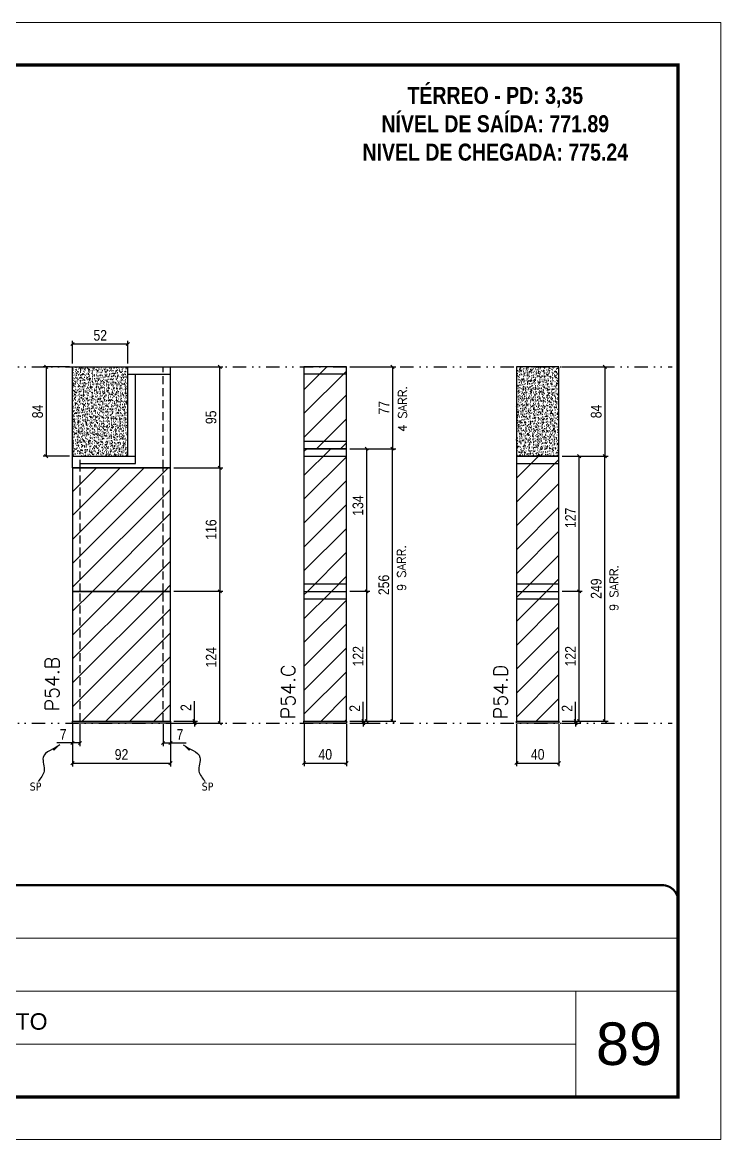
# Model space of a CAD drawing. Extents: x 2949 to 9203, y -16089 to 12527.
# Drawn here: x 3778 to 4434, y -13792 to -12742 of the extents above; entities that cross this region are included whole.
import ezdxf

# ---------------------------------------------------------------- set-up
doc = ezdxf.new("R2010")
doc.units = 0
for name, pattern in [('CONTINUO', [0]), ('DASHED', [0.75, 0.5, -0.25]), ('DIVIDE2', [0.625, 0.25, -0.125, 0, -0.125, 0, -0.125]), ('HIDDEN', [0.375, 0.25, -0.125])]:
    doc.linetypes.add(name, pattern=pattern)
for name, color, linetype, lineweight in [('CARIMBO', 255, 'Continuous', 9), ('Folhas', 255, 'Continuous', 9), ('Hachura', 251, 'Continuous', 9), ('SARRAFO DE PRESSAO', 251, 'DASHED', 9), ('Texto Seção', 7, 'Continuous', 15)]:
    doc.layers.add(name, color=color, linetype=linetype, lineweight=lineweight)
for name, color, linetype in [('COTA', 241, 'Continuous'), ('NOMENCLATURA', 7, 'Continuous'), ('Nível', 160, 'Continuous'), ('Painéis', 200, 'Continuous'), ('SARR_2.2x7', 40, 'Continuous'), ('Sarrafo de Pressão', 42, 'HIDDEN'), ('texto', 7, 'Continuous')]:
    doc.layers.add(name, color=color, linetype=linetype)
doc.styles.add('ARIAL', font='arial.ttf')
doc.styles.add('COTA TECNICA', font='techl___.ttf', dxfattribs={"height": 10})
doc.styles.add('COTA TECNICA-50', font='techl___.ttf', dxfattribs={"height": 10})
doc.styles.add('REGUA-120', font='ROMANS.shx', dxfattribs={"height": 15})
doc.styles.add('ROMANC', font='techb___.ttf', dxfattribs={"height": 2.5})
doc.styles.add('ROMANS', font='romans.shx')
doc.styles.get("Standard").update_dxf_attribs({"font": 'arial.ttf'})
doc.dimstyles.new('COTA PAINEL-50', dxfattribs={"dimtxt": 10, "dimasz": 3, "dimexe": 3, "dimexo": 3, "dimgap": 3, "dimtad": 1, "dimdec": 1, "dimzin": 12, "dimdsep": 46, "dimtxsty": 'COTA TECNICA-50', "dimblk1": 'OBLIQUE', "dimblk2": 'OBLIQUE', "dimsah": 1, "dimcen": 0.9, "dimclrd": 4, "dimclre": 4, "dimclrt": 240, "dimadec": 1, "dimazin": 3, "dimtfac": 1, "dimtdec": 1, "dimtmove": 0, "dimatfit": 3, "dimfxl": 1, "dimtolj": 1, "dimtzin": 12, "dimarcsym": 0})
doc.dimstyles.new('PAINEL', dxfattribs={"dimtxt": 10, "dimasz": 3, "dimexe": 3, "dimexo": 3, "dimgap": 3, "dimtad": 1, "dimdec": 1, "dimzin": 12, "dimdsep": 46, "dimtxsty": 'COTA TECNICA', "dimblk1": 'OBLIQUE', "dimblk2": 'OBLIQUE', "dimsah": 1, "dimcen": 0.9, "dimclrd": 4, "dimclre": 4, "dimclrt": 240, "dimadec": 1, "dimazin": 3, "dimtfac": 1, "dimtdec": 1, "dimtmove": 0, "dimatfit": 3, "dimfxl": 1, "dimtolj": 1, "dimtzin": 12, "dimarcsym": 0})
doc.dimstyles.get("Standard").update_dxf_attribs({"dimtxt": 0.18, "dimasz": 0.18, "dimexe": 0.18, "dimexo": 0.0625, "dimgap": 0.09, "dimtad": 0, "dimtih": 1, "dimtoh": 1, "dimdec": 4, "dimzin": 0, "dimdsep": 46, "dimtxsty": 'Standard', "dimcen": 0.09, "dimadec": 0, "dimazin": 0, "dimtfac": 1, "dimtdec": 4, "dimtofl": 0, "dimtmove": 0, "dimatfit": 3, "dimfxl": 1, "dimtolj": 1, "dimtzin": 0, "dimarcsym": 0})
pattern_1 = [(45, (-127662.416, -38793.522), (-11.2253202, 11.2253202), [])]

# ---------------------------------------------------------------- blocks, each defined once
blk = doc.blocks.new('9999999999')
at = {"color": 30, "linetype": 'CONTINUO'}
for p, q in [((98564.6, 34379.6), (99584, 34379.6)), ((98564.6, 34329.8), (99488, 34329.8)), ((99584, 34329.8), (99488, 34329.8)), ((99488, 34329.8), (99488, 34230.2)), ((98564.6, 34280), (99488, 34280))]:
    blk.add_line(p, q, dxfattribs=at)
at = {"color": 30, "linetype": 'CONTINUO', "const_width": 2}
blk.add_lwpolyline([(99584, 34230.2), (99584, 34414.4, 0.414214), (99569, 34429.4), (98229, 34429.4, 0.414214), (98214, 34414.4), (98214, 34245.2, 0.414214), (98229, 34230.2), (99584, 34230.2)], format="xyb", dxfattribs=at)
at = {"layer": 'Folhas'}
blk.add_lwpolyline([(98139, 34190.2), (99624, 34190.2), (99624, 35240.2), (98139, 35240.2)], close=True, dxfattribs=at)
at = {"layer": 'Folhas', "color": 30, "const_width": 3}
blk.add_lwpolyline([(98214, 34230.2), (99584, 34230.2), (99584, 35200.2), (98214, 35200.2)], close=True, dxfattribs=at)
at = {"color": 7, "linetype": 'Continuous', "ltscale": 5, "style": 'ARIAL'}
blk.add_text('1° PAVIMENTO', height=15.483, dxfattribs=at).set_placement((98837.7, 34293.5))
blk = doc.blocks.new('_Oblique')
at = {"color": 0, "linetype": 'ByBlock', "lineweight": -2}
blk.add_line((-0.5, -0.5), (0.5, 0.5), dxfattribs=at)
blk = doc.blocks.new('*D3150')
at = {"layer": 'COTA', "color": 4, "lineweight": -2, "transparency": 16777216}
for p, q in [((3825.3, -13401.6), (3825.3, -13441.1)), ((3917.3, -13401.6), (3917.3, -13441.1)), ((3825.3, -13438.1), (3917.3, -13438.1))]:
    blk.add_line(p, q, dxfattribs=at)
at = {"layer": 'Defpoints', "color": 0, "transparency": 16777216}
for p in [(3825.3, -13398.6), (3917.3, -13398.6), (3917.3, -13438.1)]:
    blk.add_point(p, dxfattribs=at)
at = {"layer": 'COTA', "color": 4, "lineweight": -2, "transparency": 16777216, "xscale": 3, "yscale": 3, "zscale": 3, "rotation": 180}
blk.add_blockref('_Oblique', (3825.3, -13438.1), dxfattribs=at)
at = {"layer": 'COTA', "color": 4, "lineweight": -2, "transparency": 16777216, "xscale": 3, "yscale": 3, "zscale": 3}
blk.add_blockref('_Oblique', (3917.3, -13438.1), dxfattribs=at)
at = {"layer": 'COTA', "color": 240, "transparency": 16777216, "insert": (3871.3, -13430), "char_height": 10, "attachment_point": 5, "style": 'COTA TECNICA'}
blk.add_mtext('\\A1;92', dxfattribs=at)
blk = doc.blocks.new('*D3151')
at = {"layer": 'COTA', "color": 4, "lineweight": -2, "transparency": 16777216}
for p, q in [((3825.3, -13403.6), (3825.3, -13422.1)), ((3832.3, -13401.6), (3832.3, -13422.1)), ((3825.3, -13419.1), (3810.6, -13419.1)), ((3832.3, -13419.1), (3825.3, -13419.1))]:
    blk.add_line(p, q, dxfattribs=at)
at = {"layer": 'Defpoints', "color": 0, "transparency": 16777216}
for p in [(3825.3, -13400.6), (3832.3, -13398.6), (3825.3, -13419.1)]:
    blk.add_point(p, dxfattribs=at)
at = {"layer": 'COTA', "color": 4, "lineweight": -2, "transparency": 16777216, "xscale": 3, "yscale": 3, "zscale": 3, "rotation": 180}
blk.add_blockref('_Oblique', (3825.3, -13419.1), dxfattribs=at)
at = {"layer": 'COTA', "color": 4, "lineweight": -2, "transparency": 16777216, "xscale": 3, "yscale": 3, "zscale": 3}
blk.add_blockref('_Oblique', (3832.3, -13419.1), dxfattribs=at)
at = {"layer": 'COTA', "color": 240, "transparency": 16777216, "insert": (3816.5, -13411.1), "char_height": 10, "attachment_point": 5, "style": 'COTA TECNICA-50'}
blk.add_mtext('\\A1;7', dxfattribs=at)
blk = doc.blocks.new('*D3152')
at = {"layer": 'COTA', "color": 4, "lineweight": -2, "transparency": 16777216}
for p, q in [((3910.3, -13401.6), (3910.3, -13422.1)), ((3917.3, -13403.6), (3917.3, -13422.1)), ((3910.3, -13419.1), (3917.3, -13419.1)), ((3917.3, -13419.1), (3932.1, -13419.1))]:
    blk.add_line(p, q, dxfattribs=at)
at = {"layer": 'Defpoints', "color": 0, "transparency": 16777216}
for p in [(3910.3, -13398.6), (3917.3, -13400.6), (3917.3, -13419.1)]:
    blk.add_point(p, dxfattribs=at)
at = {"layer": 'COTA', "color": 4, "lineweight": -2, "transparency": 16777216, "xscale": 3, "yscale": 3, "zscale": 3, "rotation": 180}
blk.add_blockref('_Oblique', (3910.3, -13419.1), dxfattribs=at)
at = {"layer": 'COTA', "color": 4, "lineweight": -2, "transparency": 16777216, "xscale": 3, "yscale": 3, "zscale": 3}
blk.add_blockref('_Oblique', (3917.3, -13419.1), dxfattribs=at)
at = {"layer": 'COTA', "color": 240, "transparency": 16777216, "insert": (3926.2, -13411.1), "char_height": 10, "attachment_point": 5, "style": 'COTA TECNICA-50'}
blk.add_mtext('\\A1;7', dxfattribs=at)
blk = doc.blocks.new('*D3153')
at = {"layer": 'COTA', "color": 4, "lineweight": -2, "transparency": 16777216}
for p, q in [((3920.3, -13276.6), (3966.6, -13276.6)), ((3963.6, -13400.6), (3963.6, -13276.6)), ((3920.3, -13400.6), (3966.6, -13400.6))]:
    blk.add_line(p, q, dxfattribs=at)
at = {"layer": 'Defpoints', "color": 0, "transparency": 16777216}
for p in [(3917.3, -13276.6), (3963.6, -13276.6), (3917.3, -13400.6)]:
    blk.add_point(p, dxfattribs=at)
at = {"layer": 'COTA', "color": 4, "lineweight": -2, "transparency": 16777216, "xscale": 3, "yscale": 3, "zscale": 3}
for p, rotation in [((3963.6, -13276.6), 90), ((3963.6, -13400.6), 270)]:
    blk.add_blockref('_Oblique', p, dxfattribs=dict(at, rotation=rotation))
at = {"layer": 'COTA', "color": 240, "transparency": 16777216, "insert": (3955.5, -13338.6), "char_height": 10, "attachment_point": 5, "rotation": 90, "style": 'COTA TECNICA-50'}
blk.add_mtext('\\A1;124', dxfattribs=at)
blk = doc.blocks.new('*D3154')
at = {"layer": 'COTA', "color": 4, "lineweight": -2, "transparency": 16777216}
for p, q in [((3939.8, -13398.6), (3939.8, -13379.8)), ((3920.3, -13398.6), (3942.8, -13398.6)), ((3920.3, -13400.6), (3942.8, -13400.6)), ((3939.8, -13400.6), (3939.8, -13398.6)), ((3939.8, -13400.6), (3939.8, -13403.6))]:
    blk.add_line(p, q, dxfattribs=at)
at = {"layer": 'Defpoints', "color": 0, "transparency": 16777216}
for p in [(3917.3, -13398.6), (3917.3, -13400.6), (3939.8, -13400.6)]:
    blk.add_point(p, dxfattribs=at)
at = {"layer": 'COTA', "color": 4, "lineweight": -2, "transparency": 16777216, "xscale": 3, "yscale": 3, "zscale": 3}
for p, rotation in [((3939.8, -13398.6), 270), ((3939.8, -13400.6), 90)]:
    blk.add_blockref('_Oblique', p, dxfattribs=dict(at, rotation=rotation))
at = {"layer": 'COTA', "color": 240, "transparency": 16777216, "insert": (3931.8, -13385.9), "char_height": 10, "attachment_point": 5, "rotation": 90, "style": 'COTA TECNICA-50'}
blk.add_mtext('\\A1;2', dxfattribs=at)
blk = doc.blocks.new('*D3155')
at = {"layer": 'COTA', "color": 4, "linetype": 'ByBlock', "lineweight": -2, "transparency": 16777216}
for p, q in [((3920.3, -13160.6), (3966.6, -13160.6)), ((3963.6, -13160.6), (3963.6, -13276.6)), ((3920.3, -13276.6), (3966.6, -13276.6))]:
    blk.add_line(p, q, dxfattribs=at)
at = {"layer": 'Defpoints', "color": 0, "linetype": 'ByBlock', "transparency": 16777216}
for p in [(3917.3, -13160.6), (3917.3, -13276.6), (3963.6, -13276.6)]:
    blk.add_point(p, dxfattribs=at)
at = {"layer": 'COTA', "color": 4, "linetype": 'ByBlock', "lineweight": -2, "transparency": 16777216, "xscale": 3, "yscale": 3, "zscale": 3}
for p, rotation in [((3963.6, -13160.6), 90), ((3963.6, -13276.6), 270)]:
    blk.add_blockref('_Oblique', p, dxfattribs=dict(at, rotation=rotation))
at = {"layer": 'COTA', "color": 240, "linetype": 'ByBlock', "transparency": 16777216, "insert": (3955.5, -13218.6), "char_height": 10, "attachment_point": 5, "rotation": 90, "style": 'COTA TECNICA'}
blk.add_mtext('\\A1;116', dxfattribs=at)
blk = doc.blocks.new('*D3156')
at = {"layer": 'COTA', "color": 4, "lineweight": -2, "transparency": 16777216}
for p, q in [((4042.7, -13401.6), (4042.7, -13441)), ((4082.7, -13401.6), (4082.7, -13441)), ((4042.7, -13438), (4082.7, -13438))]:
    blk.add_line(p, q, dxfattribs=at)
at = {"layer": 'Defpoints', "color": 0, "transparency": 16777216}
for p in [(4042.7, -13398.6), (4082.7, -13398.6), (4082.7, -13438)]:
    blk.add_point(p, dxfattribs=at)
at = {"layer": 'COTA', "color": 4, "lineweight": -2, "transparency": 16777216, "xscale": 3, "yscale": 3, "zscale": 3, "rotation": 180}
blk.add_blockref('_Oblique', (4042.7, -13438), dxfattribs=at)
at = {"layer": 'COTA', "color": 4, "lineweight": -2, "transparency": 16777216, "xscale": 3, "yscale": 3, "zscale": 3}
blk.add_blockref('_Oblique', (4082.7, -13438), dxfattribs=at)
at = {"layer": 'COTA', "color": 240, "transparency": 16777216, "insert": (4062.7, -13429.9), "char_height": 10, "attachment_point": 5, "style": 'COTA TECNICA'}
blk.add_mtext('\\A1;40', dxfattribs=at)
blk = doc.blocks.new('*D3157')
at = {"layer": 'COTA', "color": 4, "lineweight": -2, "transparency": 16777216}
for p, q in [((4098.4, -13398.6), (4098.4, -13380.5)), ((4085.7, -13398.6), (4101.4, -13398.6)), ((4085.7, -13400.6), (4101.4, -13400.6)), ((4098.4, -13400.6), (4098.4, -13398.6)), ((4098.4, -13400.6), (4098.4, -13403.6))]:
    blk.add_line(p, q, dxfattribs=at)
at = {"layer": 'Defpoints', "color": 0, "transparency": 16777216}
for p in [(4082.7, -13398.6), (4082.7, -13400.6), (4098.4, -13398.6)]:
    blk.add_point(p, dxfattribs=at)
at = {"layer": 'COTA', "color": 4, "lineweight": -2, "transparency": 16777216, "xscale": 3, "yscale": 3, "zscale": 3}
for p, rotation in [((4098.4, -13398.6), 270), ((4098.4, -13400.6), 90)]:
    blk.add_blockref('_Oblique', p, dxfattribs=dict(at, rotation=rotation))
at = {"layer": 'COTA', "color": 240, "transparency": 16777216, "insert": (4090.4, -13386.6), "char_height": 10, "attachment_point": 5, "rotation": 90, "style": 'COTA TECNICA-50'}
blk.add_mtext('\\A1;2', dxfattribs=at)
blk = doc.blocks.new('*D3176')
at = {"layer": 'COTA', "color": 4, "linetype": 'ByBlock', "lineweight": -2, "transparency": 16777216}
for p, q in [((4085.7, -13142.6), (4128.8, -13142.6)), ((4125.8, -13398.6), (4125.8, -13142.6)), ((4085.7, -13398.6), (4128.8, -13398.6))]:
    blk.add_line(p, q, dxfattribs=at)
at = {"layer": 'Defpoints', "color": 0, "linetype": 'ByBlock', "transparency": 16777216}
for p in [(4082.7, -13142.6), (4125.8, -13142.6), (4082.7, -13398.6)]:
    blk.add_point(p, dxfattribs=at)
at = {"layer": 'COTA', "color": 4, "linetype": 'ByBlock', "lineweight": -2, "transparency": 16777216, "xscale": 3, "yscale": 3, "zscale": 3}
for p, rotation in [((4125.8, -13142.6), 90), ((4125.8, -13398.6), 270)]:
    blk.add_blockref('_Oblique', p, dxfattribs=dict(at, rotation=rotation))
at = {"layer": 'COTA', "color": 240, "linetype": 'ByBlock', "transparency": 16777216, "insert": (4117.7, -13270.6), "char_height": 10, "attachment_point": 5, "rotation": 90, "style": 'COTA TECNICA'}
blk.add_mtext('\\A1;256', dxfattribs=at)
blk = doc.blocks.new('*D3177')
at = {"layer": 'COTA', "color": 4, "linetype": 'ByBlock', "lineweight": -2, "transparency": 16777216}
for p, q in [((4085.7, -13276.6), (4104.6, -13276.6)), ((4101.6, -13398.6), (4101.6, -13276.6)), ((4085.7, -13398.6), (4104.6, -13398.6))]:
    blk.add_line(p, q, dxfattribs=at)
at = {"layer": 'Defpoints', "color": 0, "linetype": 'ByBlock', "transparency": 16777216}
for p in [(4082.7, -13276.6), (4101.6, -13276.6), (4082.7, -13398.6)]:
    blk.add_point(p, dxfattribs=at)
at = {"layer": 'COTA', "color": 4, "linetype": 'ByBlock', "lineweight": -2, "transparency": 16777216, "xscale": 3, "yscale": 3, "zscale": 3}
for p, rotation in [((4101.6, -13276.6), 90), ((4101.6, -13398.6), 270)]:
    blk.add_blockref('_Oblique', p, dxfattribs=dict(at, rotation=rotation))
at = {"layer": 'COTA', "color": 240, "linetype": 'ByBlock', "transparency": 16777216, "insert": (4093.5, -13337.6), "char_height": 10, "attachment_point": 5, "rotation": 90, "style": 'COTA TECNICA'}
blk.add_mtext('\\A1;122', dxfattribs=at)
blk = doc.blocks.new('*D3178')
at = {"layer": 'COTA', "color": 4, "linetype": 'ByBlock', "lineweight": -2, "transparency": 16777216}
for p, q in [((4085.7, -13142.6), (4104.6, -13142.6)), ((4101.6, -13276.6), (4101.6, -13142.6)), ((4085.7, -13276.6), (4104.6, -13276.6))]:
    blk.add_line(p, q, dxfattribs=at)
at = {"layer": 'Defpoints', "color": 0, "linetype": 'ByBlock', "transparency": 16777216}
for p in [(4082.7, -13142.6), (4101.6, -13142.6), (4082.7, -13276.6)]:
    blk.add_point(p, dxfattribs=at)
at = {"layer": 'COTA', "color": 4, "linetype": 'ByBlock', "lineweight": -2, "transparency": 16777216, "xscale": 3, "yscale": 3, "zscale": 3}
for p, rotation in [((4101.6, -13142.6), 90), ((4101.6, -13276.6), 270)]:
    blk.add_blockref('_Oblique', p, dxfattribs=dict(at, rotation=rotation))
at = {"layer": 'COTA', "color": 240, "linetype": 'ByBlock', "transparency": 16777216, "insert": (4093.4, -13196), "char_height": 10, "attachment_point": 5, "rotation": 90, "style": 'COTA TECNICA'}
blk.add_mtext('\\A1;134', dxfattribs=at)
blk = doc.blocks.new('*D3158')
at = {"layer": 'COTA', "color": 4, "lineweight": -2, "transparency": 16777216}
for p, q in [((4242.2, -13401.6), (4242.2, -13441)), ((4282.2, -13401.6), (4282.2, -13441)), ((4242.2, -13438), (4282.2, -13438))]:
    blk.add_line(p, q, dxfattribs=at)
at = {"layer": 'Defpoints', "color": 0, "transparency": 16777216}
for p in [(4242.2, -13398.6), (4282.2, -13398.6), (4282.2, -13438)]:
    blk.add_point(p, dxfattribs=at)
at = {"layer": 'COTA', "color": 4, "lineweight": -2, "transparency": 16777216, "xscale": 3, "yscale": 3, "zscale": 3, "rotation": 180}
blk.add_blockref('_Oblique', (4242.2, -13438), dxfattribs=at)
at = {"layer": 'COTA', "color": 4, "lineweight": -2, "transparency": 16777216, "xscale": 3, "yscale": 3, "zscale": 3}
blk.add_blockref('_Oblique', (4282.2, -13438), dxfattribs=at)
at = {"layer": 'COTA', "color": 240, "transparency": 16777216, "insert": (4262.2, -13429.9), "char_height": 10, "attachment_point": 5, "style": 'COTA TECNICA'}
blk.add_mtext('\\A1;40', dxfattribs=at)
blk = doc.blocks.new('*D3159')
at = {"layer": 'COTA', "color": 4, "lineweight": -2, "transparency": 16777216}
for p, q in [((4297.8, -13398.6), (4297.8, -13380.5)), ((4285.2, -13398.6), (4300.8, -13398.6)), ((4285.2, -13400.6), (4300.8, -13400.6)), ((4297.8, -13400.6), (4297.8, -13398.6)), ((4297.8, -13400.6), (4297.8, -13403.6))]:
    blk.add_line(p, q, dxfattribs=at)
at = {"layer": 'Defpoints', "color": 0, "transparency": 16777216}
for p in [(4282.2, -13398.6), (4282.2, -13400.6), (4297.8, -13398.6)]:
    blk.add_point(p, dxfattribs=at)
at = {"layer": 'COTA', "color": 4, "lineweight": -2, "transparency": 16777216, "xscale": 3, "yscale": 3, "zscale": 3}
for p, rotation in [((4297.8, -13398.6), 270), ((4297.8, -13400.6), 90)]:
    blk.add_blockref('_Oblique', p, dxfattribs=dict(at, rotation=rotation))
at = {"layer": 'COTA', "color": 240, "transparency": 16777216, "insert": (4289.8, -13386.6), "char_height": 10, "attachment_point": 5, "rotation": 90, "style": 'COTA TECNICA-50'}
blk.add_mtext('\\A1;2', dxfattribs=at)
blk = doc.blocks.new('*D3179')
at = {"layer": 'COTA', "color": 4, "linetype": 'ByBlock', "lineweight": -2, "transparency": 16777216}
for p, q in [((4285.2, -13065.6), (4328.3, -13065.6)), ((4325.3, -13065.6), (4325.3, -13149.6)), ((4285.2, -13149.6), (4328.3, -13149.6))]:
    blk.add_line(p, q, dxfattribs=at)
at = {"layer": 'Defpoints', "color": 0, "linetype": 'ByBlock', "transparency": 16777216}
for p in [(4282.2, -13065.6), (4282.2, -13149.6), (4325.3, -13149.6)]:
    blk.add_point(p, dxfattribs=at)
at = {"layer": 'COTA', "color": 4, "linetype": 'ByBlock', "lineweight": -2, "transparency": 16777216, "xscale": 3, "yscale": 3, "zscale": 3}
for p, rotation in [((4325.3, -13065.6), 90), ((4325.3, -13149.6), 270)]:
    blk.add_blockref('_Oblique', p, dxfattribs=dict(at, rotation=rotation))
at = {"layer": 'COTA', "color": 240, "linetype": 'ByBlock', "transparency": 16777216, "insert": (4317.2, -13107.6), "char_height": 10, "attachment_point": 5, "rotation": 90, "style": 'COTA TECNICA'}
blk.add_mtext('\\A1;84', dxfattribs=at)
blk = doc.blocks.new('*D3180')
at = {"layer": 'COTA', "color": 4, "linetype": 'ByBlock', "lineweight": -2, "transparency": 16777216}
for p, q in [((4285.2, -13149.6), (4328.3, -13149.6)), ((4325.3, -13398.6), (4325.3, -13149.6)), ((4285.2, -13398.6), (4328.3, -13398.6))]:
    blk.add_line(p, q, dxfattribs=at)
at = {"layer": 'Defpoints', "color": 0, "linetype": 'ByBlock', "transparency": 16777216}
for p in [(4282.2, -13149.6), (4325.3, -13149.6), (4282.2, -13398.6)]:
    blk.add_point(p, dxfattribs=at)
at = {"layer": 'COTA', "color": 4, "linetype": 'ByBlock', "lineweight": -2, "transparency": 16777216, "xscale": 3, "yscale": 3, "zscale": 3}
for p, rotation in [((4325.3, -13149.6), 90), ((4325.3, -13398.6), 270)]:
    blk.add_blockref('_Oblique', p, dxfattribs=dict(at, rotation=rotation))
at = {"layer": 'COTA', "color": 240, "linetype": 'ByBlock', "transparency": 16777216, "insert": (4317.2, -13274.1), "char_height": 10, "attachment_point": 5, "rotation": 90, "style": 'COTA TECNICA'}
blk.add_mtext('\\A1;249', dxfattribs=at)
blk = doc.blocks.new('*D3181')
at = {"layer": 'COTA', "color": 4, "linetype": 'ByBlock', "lineweight": -2, "transparency": 16777216}
for p, q in [((4285.2, -13276.6), (4304.1, -13276.6)), ((4301.1, -13398.6), (4301.1, -13276.6)), ((4285.2, -13398.6), (4304.1, -13398.6))]:
    blk.add_line(p, q, dxfattribs=at)
at = {"layer": 'Defpoints', "color": 0, "linetype": 'ByBlock', "transparency": 16777216}
for p in [(4282.2, -13276.6), (4301.1, -13276.6), (4282.2, -13398.6)]:
    blk.add_point(p, dxfattribs=at)
at = {"layer": 'COTA', "color": 4, "linetype": 'ByBlock', "lineweight": -2, "transparency": 16777216, "xscale": 3, "yscale": 3, "zscale": 3}
for p, rotation in [((4301.1, -13276.6), 90), ((4301.1, -13398.6), 270)]:
    blk.add_blockref('_Oblique', p, dxfattribs=dict(at, rotation=rotation))
at = {"layer": 'COTA', "color": 240, "linetype": 'ByBlock', "transparency": 16777216, "insert": (4293, -13337.6), "char_height": 10, "attachment_point": 5, "rotation": 90, "style": 'COTA TECNICA'}
blk.add_mtext('\\A1;122', dxfattribs=at)
blk = doc.blocks.new('*D3182')
at = {"layer": 'COTA', "color": 4, "linetype": 'ByBlock', "lineweight": -2, "transparency": 16777216}
for p, q in [((4285.2, -13149.6), (4304.1, -13149.6)), ((4301.1, -13276.6), (4301.1, -13149.6)), ((4285.2, -13276.6), (4304.1, -13276.6))]:
    blk.add_line(p, q, dxfattribs=at)
at = {"layer": 'Defpoints', "color": 0, "linetype": 'ByBlock', "transparency": 16777216}
for p in [(4282.2, -13149.6), (4301.1, -13149.6), (4282.2, -13276.6)]:
    blk.add_point(p, dxfattribs=at)
at = {"layer": 'COTA', "color": 4, "linetype": 'ByBlock', "lineweight": -2, "transparency": 16777216, "xscale": 3, "yscale": 3, "zscale": 3}
for p, rotation in [((4301.1, -13149.6), 90), ((4301.1, -13276.6), 270)]:
    blk.add_blockref('_Oblique', p, dxfattribs=dict(at, rotation=rotation))
at = {"layer": 'COTA', "color": 240, "linetype": 'ByBlock', "transparency": 16777216, "insert": (4293, -13207.6), "char_height": 10, "attachment_point": 5, "rotation": 90, "style": 'COTA TECNICA'}
blk.add_mtext('\\A1;127', dxfattribs=at)
blk = doc.blocks.new('*D3175')
at = {"layer": 'COTA', "color": 4, "linetype": 'ByBlock', "lineweight": -2, "transparency": 16777216}
for p, q in [((4085.7, -13065.6), (4128.8, -13065.6)), ((4125.8, -13065.6), (4125.8, -13142.6)), ((4085.7, -13142.6), (4128.8, -13142.6))]:
    blk.add_line(p, q, dxfattribs=at)
at = {"layer": 'Defpoints', "color": 0, "linetype": 'ByBlock', "transparency": 16777216}
for p in [(4082.7, -13065.6), (4082.7, -13142.6), (4125.8, -13142.6)]:
    blk.add_point(p, dxfattribs=at)
at = {"layer": 'COTA', "color": 4, "linetype": 'ByBlock', "lineweight": -2, "transparency": 16777216, "xscale": 3, "yscale": 3, "zscale": 3}
for p, rotation in [((4125.8, -13065.6), 90), ((4125.8, -13142.6), 270)]:
    blk.add_blockref('_Oblique', p, dxfattribs=dict(at, rotation=rotation))
at = {"layer": 'COTA', "color": 240, "linetype": 'ByBlock', "transparency": 16777216, "insert": (4117.7, -13104.1), "char_height": 10, "attachment_point": 5, "rotation": 90, "style": 'COTA TECNICA'}
blk.add_mtext('\\A1;77', dxfattribs=at)
blk = doc.blocks.new('*D3321')
at = {"layer": 'COTA', "color": 4, "lineweight": -2, "transparency": 16777216}
for p, q in [((3920.3, -13065.6), (3966.6, -13065.6)), ((3963.6, -13160.6), (3963.6, -13065.6)), ((3920.3, -13160.6), (3966.6, -13160.6))]:
    blk.add_line(p, q, dxfattribs=at)
at = {"layer": 'Defpoints', "color": 0, "transparency": 16777216}
for p in [(3917.3, -13065.6), (3963.6, -13065.6), (3917.3, -13160.6)]:
    blk.add_point(p, dxfattribs=at)
at = {"layer": 'COTA', "color": 4, "lineweight": -2, "transparency": 16777216, "xscale": 3, "yscale": 3, "zscale": 3}
for p, rotation in [((3963.6, -13065.6), 90), ((3963.6, -13160.6), 270)]:
    blk.add_blockref('_Oblique', p, dxfattribs=dict(at, rotation=rotation))
at = {"layer": 'COTA', "color": 240, "transparency": 16777216, "insert": (3955.4, -13113.1), "char_height": 10, "attachment_point": 5, "rotation": 90, "style": 'COTA TECNICA'}
blk.add_mtext('\\A1;95', dxfattribs=at)
blk = doc.blocks.new('*D3323')
at = {"layer": 'COTA', "color": 4, "lineweight": -2, "transparency": 16777216}
for p, q in [((3822.3, -13065.6), (3797.6, -13065.6)), ((3800.6, -13065.6), (3800.6, -13149.6)), ((3822.3, -13149.6), (3797.6, -13149.6))]:
    blk.add_line(p, q, dxfattribs=at)
at = {"layer": 'Defpoints', "color": 0, "transparency": 16777216}
for p in [(3825.3, -13065.6), (3800.6, -13149.6), (3825.3, -13149.6)]:
    blk.add_point(p, dxfattribs=at)
at = {"layer": 'COTA', "color": 4, "lineweight": -2, "transparency": 16777216, "xscale": 3, "yscale": 3, "zscale": 3}
for p, rotation in [((3800.6, -13065.6), 90), ((3800.6, -13149.6), 270)]:
    blk.add_blockref('_Oblique', p, dxfattribs=dict(at, rotation=rotation))
at = {"layer": 'COTA', "color": 240, "transparency": 16777216, "insert": (3792.5, -13107.6), "char_height": 10, "attachment_point": 5, "rotation": 90, "style": 'COTA TECNICA'}
blk.add_mtext('\\A1;84', dxfattribs=at)
blk = doc.blocks.new('*D3322')
at = {"layer": 'COTA', "color": 4, "lineweight": -2, "transparency": 16777216}
for p, q in [((3825.3, -13062.6), (3825.3, -13041.2)), ((3877.3, -13044.2), (3825.3, -13044.2)), ((3877.3, -13062.6), (3877.3, -13041.2))]:
    blk.add_line(p, q, dxfattribs=at)
at = {"layer": 'Defpoints', "color": 0, "transparency": 16777216}
for p in [(3825.3, -13044.2), (3825.3, -13065.6), (3877.3, -13065.6)]:
    blk.add_point(p, dxfattribs=at)
at = {"layer": 'COTA', "color": 4, "lineweight": -2, "transparency": 16777216, "xscale": 3, "yscale": 3, "zscale": 3, "rotation": 180}
blk.add_blockref('_Oblique', (3825.3, -13044.2), dxfattribs=at)
at = {"layer": 'COTA', "color": 4, "lineweight": -2, "transparency": 16777216, "xscale": 3, "yscale": 3, "zscale": 3}
blk.add_blockref('_Oblique', (3877.3, -13044.2), dxfattribs=at)
at = {"layer": 'COTA', "color": 240, "transparency": 16777216, "insert": (3851.3, -13036.1), "char_height": 10, "attachment_point": 5, "style": 'COTA TECNICA-50'}
blk.add_mtext('\\A1;52', dxfattribs=at)

msp = doc.modelspace()

# ---------------------------------------------------------------- hatches: boundary and pattern name
at = {"layer": 'COTA', "linetype": 'ByBlock'}
h = msp.add_hatch(dxfattribs=at)
h.set_pattern_fill('AR-CONC', color=256, scale=0.03)
h.set_pattern_definition([(50, (283.2303, 0), (5.46554, -0.4781726), [0.5715, -6.2865]), (355, (283.23, 0), (-1.0573026, 5.7317054), [0.4572, -5.0292175]), (100.451445, (283.6857, -0.04), (4.4082374, 5.2535326), [0.4857003, -5.3427073]), (46.1842, (283.23, 1.524), (8.1323712, -1.26127), [0.85725, -9.42975]), (96.63556, (283.908, 1.419), (7.122124, 7.4227837), [0.7285507, -8.014068]), (351.18415, (283.23, 1.524), (7.122124, 7.4227837), [0.685799, -7.543792]), (21, (283.9923, 1.143), (4.5484317, -3.067956), [0.5715, -6.2865]), (326, (283.992, 1.143), (1.8540609, 5.525639), [0.4572, -5.0292]), (71.451445, (284.3713, 0.8873), (6.4024926, 2.457683), [0.4857003, -5.3426981]), (37.5, (283.2303, 0), (0.0926581, 2.53665117), [0, -4.96824, 0, -5.1054, 0, -5.04825]), (7.5, (283.2303, 0), (2.0045899, 3.00541724), [0, -2.91084, 0, -4.85394, 0, -1.92405]), (327.5, (281.531, 0), (4.06771786, -0.17186232), [0, -1.905, 0, -5.9436, 0, -7.8867]), (317.5, (280.769, 0), (4.4438754, 0.7627947), [0, -2.4765, 0, -3.94716, 0, -5.6007])])
h.paths.add_polyline_path([(3825.32, -13149.63), (3877.32, -13149.63), (3877.32, -13065.63), (3825.32, -13065.63)])
h = msp.add_hatch(dxfattribs=at)
h.set_pattern_fill('AR-CONC', color=256, scale=0.03)
h.set_pattern_definition([(50, (-127466.9067, -42332.0473), (5.46554007, -0.47817257), [0.5715, -6.2865]), (355, (-127466.9067, -42332.0473), (-1.05730264, 5.73170536), [0.4572, -5.02921753]), (100.4514447, (-127466.451, -42332.087), (4.40823741, 5.25353256), [0.48570026, -5.34270734]), (46.1842, (-127466.907, -42330.5233), (8.13237123, -1.26126984), [0.85725, -9.42975]), (96.6355576, (-127466.229, -42330.6285), (7.122124, 7.42278374), [0.7285507, -8.01406824]), (351.184151, (-127466.907, -42330.523), (7.122124, 7.42278374), [0.685799, -7.54379196]), (21, (-127466.1447, -42330.9043), (4.54843174, -3.06795595), [0.5715, -6.2865]), (326, (-127466.1447, -42330.9043), (1.85406085, 5.52563898), [0.4572, -5.0292]), (71.451445, (-127465.7657, -42331.16), (6.40249258, 2.45768307), [0.48570026, -5.34269813]), (37.5, (-127466.9067, -42332.0473), (0.092658098, 2.536651166), [0, -4.96824, 0, -5.1054, 0, -5.04825]), (7.5, (-127466.9067, -42332.0473), (2.004589875, 3.005417245), [0, -2.91084, 0, -4.85394, 0, -1.92405]), (327.5, (-127468.606, -42332.0473), (4.067717855, -0.17186232), [0, -1.905, 0, -5.9436, 0, -7.8867]), (317.5, (-127469.368, -42332.0473), (4.44387544, 0.76279473), [0, -2.4765, 0, -3.94716, 0, -5.6007])])
h.paths.add_polyline_path([(4242.19, -13149.63), (4282.19, -13149.63), (4282.19, -13065.63), (4242.19, -13065.63)])
at = {"layer": 'Hachura'}
h = msp.add_hatch(dxfattribs=at)
h.set_pattern_fill('ANSI31', color=256, scale=5)
h.paths.add_polyline_path([(4082.69, -13065.63), (4042.69, -13065.63), (4042.69, -13142.63), (4082.69, -13142.63)])
at = {"layer": 'Hachura', "linetype": 'ByBlock'}
h = msp.add_hatch(dxfattribs=at)
h.set_pattern_fill('ANSI31', color=256, scale=5)
h.set_pattern_definition(pattern_1)
h.paths.add_polyline_path([(4082.69, -13142.63), (4042.69, -13142.63), (4042.69, -13276.63), (4082.69, -13276.63)])
h = msp.add_hatch(dxfattribs=at)
h.set_pattern_fill('ANSI31', color=256, scale=5)
h.set_pattern_definition(pattern_1)
h.paths.add_polyline_path([(4242.19, -13276.63), (4282.19, -13276.63), (4282.19, -13149.63), (4242.19, -13149.63)])
h = msp.add_hatch(dxfattribs=at)
h.set_pattern_fill('ANSI31', color=256, scale=5)
h.set_pattern_definition(pattern_1)
h.paths.add_polyline_path([(3917.32, -13160.63), (3825.32, -13160.63), (3825.32, -13276.63), (3917.32, -13276.63)])
h = msp.add_hatch(dxfattribs=at)
h.set_pattern_fill('ANSI31', color=256, scale=5)
h.set_pattern_definition(pattern_1)
h.paths.add_polyline_path([(3917.32, -13276.63), (3825.32, -13276.63), (3825.32, -13398.63), (3917.32, -13398.63)])
h = msp.add_hatch(dxfattribs=at)
h.set_pattern_fill('ANSI31', color=256, scale=5)
h.set_pattern_definition(pattern_1)
h.paths.add_polyline_path([(4082.69, -13276.63), (4042.69, -13276.63), (4042.69, -13398.63), (4082.69, -13398.63)])
h = msp.add_hatch(dxfattribs=at)
h.set_pattern_fill('ANSI31', color=256, scale=5)
h.set_pattern_definition(pattern_1)
h.paths.add_polyline_path([(4282.19, -13276.63), (4242.19, -13276.63), (4242.19, -13398.63), (4282.19, -13398.63)])

# ---------------------------------------------------------------- linework, layer by layer
at = {"layer": 'COTA', "linetype": 'ByBlock'}
for p, q in [((3825.32, -13149.63), (3825.32, -13065.63)), ((3825.32, -13065.63), (3877.32, -13065.63))]:
    msp.add_line(p, q, dxfattribs=at)
msp.add_lwpolyline([(4242.19, -13149.63), (4282.19, -13149.63), (4282.19, -13065.63), (4242.19, -13065.63)], close=True, dxfattribs=at)
at = {"layer": 'Nível', "color": 4, "linetype": 'DIVIDE2', "ltscale": 50}
for p, q in [((3378.24, -13065.63), (4388.58, -13065.63)), ((3378.24, -13400.63), (4388.58, -13400.63))]:
    msp.add_line(p, q, dxfattribs=at)
at = {"layer": 'Painéis'}
for p, q in [((3877.32, -13149.63), (3877.32, -13065.63)), ((3877.32, -13065.63), (3917.32, -13065.63)), ((3917.32, -13160.63), (3917.32, -13065.63)), ((4042.69, -13142.63), (4082.69, -13142.63)), ((4082.69, -13142.63), (4042.69, -13142.63)), ((4042.69, -13142.63), (4042.69, -13142.63)), ((4082.69, -13142.63), (4082.69, -13142.63)), ((3825.32, -13160.63), (3825.32, -13149.63)), ((3825.32, -13149.63), (3877.32, -13149.63)), ((4242.19, -13149.63), (4282.19, -13149.63)), ((4282.19, -13149.63), (4242.19, -13149.63)), ((4242.19, -13149.63), (4242.19, -13149.63)), ((4282.19, -13149.63), (4242.19, -13149.63)), ((4282.19, -13149.63), (4282.19, -13149.63)), ((3825.32, -13160.63), (3917.32, -13160.63)), ((3917.32, -13276.63), (3825.32, -13276.63)), ((4042.69, -13276.63), (4082.69, -13276.63)), ((4242.19, -13276.63), (4282.19, -13276.63))]:
    msp.add_line(p, q, dxfattribs=at)
at = {"layer": 'Painéis', "linetype": 'ByBlock'}
for p, q in [((4082.69, -13065.63), (4042.69, -13065.63)), ((4042.69, -13065.63), (4042.69, -13142.63)), ((4082.69, -13142.63), (4082.69, -13065.63)), ((4042.69, -13142.63), (4082.69, -13142.63))]:
    msp.add_line(p, q, dxfattribs=at)
at = {"layer": 'Painéis'}
for points in [[(4042.69, -13398.63), (4082.69, -13398.63), (4082.69, -13142.63), (4042.69, -13142.63)], [(4242.19, -13398.63), (4282.19, -13398.63), (4282.19, -13149.63), (4242.19, -13149.63)], [(3825.32, -13276.63), (3917.32, -13276.63), (3917.32, -13160.63), (3825.32, -13160.63)], [(3825.32, -13398.63), (3917.32, -13398.63), (3917.32, -13276.63), (3825.32, -13276.63)], [(3825.32, -13398.63), (3917.32, -13398.63), (3917.32, -13400.63), (3825.32, -13400.63)], [(4042.69, -13398.63), (4082.69, -13398.63), (4082.69, -13400.63), (4042.69, -13400.63)], [(4242.19, -13398.63), (4282.19, -13398.63), (4282.19, -13400.63), (4242.19, -13400.63)]]:
    msp.add_lwpolyline(points, close=True, dxfattribs=at)
at = {"layer": 'SARR_2.2x7'}
for p, q in [((3877.32, -13072.63), (3917.32, -13072.63)), ((3884.32, -13149.63), (3884.32, -13072.63)), ((4082.69, -13072.63), (4042.69, -13072.63)), ((4042.69, -13135.63), (4082.69, -13135.63)), ((3877.32, -13149.63), (3884.32, -13149.63)), ((3884.32, -13156.63), (3884.32, -13149.63)), ((4042.69, -13149.63), (4082.69, -13149.63)), ((3832.32, -13156.63), (3884.32, -13156.63)), ((4242.19, -13156.63), (4282.19, -13156.63)), ((4042.69, -13269.63), (4082.69, -13269.63)), ((4242.19, -13269.63), (4282.19, -13269.63)), ((4042.69, -13283.63), (4082.69, -13283.63)), ((4242.19, -13283.63), (4282.19, -13283.63))]:
    msp.add_line(p, q, dxfattribs=at)
at = {"layer": 'Sarrafo de Pressão', "ltscale": 30}
for p, q in [((3910.32, -13160.63), (3910.32, -13065.63)), ((3832.32, -13160.63), (3832.32, -13149.63)), ((3832.32, -13276.63), (3832.32, -13160.63)), ((3910.32, -13276.63), (3910.32, -13160.63)), ((3832.32, -13398.63), (3832.32, -13276.63)), ((3910.32, -13398.63), (3910.32, -13276.63))]:
    msp.add_line(p, q, dxfattribs=at)

# ---------------------------------------------------------------- block references
at = {"layer": 'SARRAFO DE PRESSAO', "color": 6, "linetype": 'ByBlock'}
msp.add_blockref('9999999999', (-95189.94, -47982.12), dxfattribs=at)

# ---------------------------------------------------------------- texts
at = {"layer": 'CARIMBO', "style": 'ARIAL'}
msp.add_text('89', height=40, dxfattribs=at).set_placement((4316.89, -13721.77))
at = {"layer": 'NOMENCLATURA', "color": 2, "insert": (4222.36, -12775.86), "char_height": 16, "attachment_point": 2, "style": 'ROMANC'}
msp.add_mtext_dynamic_manual_height_columns('\\PTÉRREO - PD: 3,35\\PNÍVEL DE SAÍDA: 771.89\\PNIVEL DE CHEGADA: 775.24', width=300.2766, gutter_width=1, heights=[0], dxfattribs=at)
at = {"layer": 'texto', "color": 0, "char_height": 7.5, "attachment_point": 5}
for insert in [(3790.55, -13460.13), (3952.1, -13460.13)]:
    msp.add_mtext('{\\fTahoma|b0|i0|c0|p34;\\C4;SP}', dxfattribs=dict(at, insert=insert))
at = {"layer": 'Texto Seção', "linetype": 'Continuous', "style": 'ROMANS'}
for s, p in [('4 SARR.', (4139.28, -13126.76)), ('9 SARR.', (4138.32, -13276.26)), ('9 SARR.', (4337.82, -13295))]:
    msp.add_text(s, height=8, rotation=90, dxfattribs=at).set_placement(p)
at = {"layer": 'Texto Seção', "char_height": 13, "width": 285.3299, "attachment_point": 7, "rotation": 90, "style": 'REGUA-120'}
for s, insert in [('P54.B', (3812.7, -13389.38)), ('P54.C', (4034.36, -13396.71)), ('P54.D', (4233.86, -13396.71))]:
    msp.add_mtext(s, dxfattribs=dict(at, insert=insert))

# ---------------------------------------------------------------- dimensions: what is measured, and where the dimension line sits
at = {"layer": 'COTA'}
for base, p1, p2, angle, dimstyle, picture, middle in [((3825.32, -13044.22), (3877.32, -13065.63), (3825.32, -13065.63), 180, 'COTA PAINEL-50', '*D3322', (3851.32, -13036.11)), ((3800.62, -13149.63), (3825.32, -13065.63), (3825.32, -13149.63), 90, 'PAINEL', '*D3323', (3792.53, -13107.63)), ((3963.56, -13065.63), (3917.32, -13160.63), (3917.32, -13065.63), 90, 'PAINEL', '*D3321', (3955.42, -13113.13)), ((3963.56, -13276.63), (3917.32, -13400.63), (3917.32, -13276.63), 90, 'COTA PAINEL-50', '*D3153', (3955.49, -13338.63)), ((3825.32, -13419.14), (3832.32, -13398.63), (3825.32, -13400.63), 180, 'COTA PAINEL-50', '*D3151', (3816.46, -13411.07))]:
    dim = msp.add_linear_dim(base=base, p1=p1, p2=p2, angle=angle, dimstyle=dimstyle, dxfattribs=at)
    dim.commit()
    dim.dimension.update_dxf_attribs({"geometry": picture, "text_midpoint": middle})
at = {"layer": 'COTA', "linetype": 'ByBlock'}
for base, p1, p2, picture, middle in [((4125.78, -13142.63), (4082.69, -13065.63), (4082.69, -13142.63), '*D3175', (4117.7, -13104.13)), ((4325.28, -13149.63), (4282.19, -13065.63), (4282.19, -13149.63), '*D3179', (4317.18, -13107.63)), ((4125.78, -13142.63), (4082.69, -13398.63), (4082.69, -13142.63), '*D3176', (4117.67, -13270.63)), ((4325.28, -13149.63), (4282.19, -13398.63), (4282.19, -13149.63), '*D3180', (4317.18, -13274.13)), ((3963.56, -13276.63), (3917.32, -13160.63), (3917.32, -13276.63), '*D3155', (3955.46, -13218.63)), ((4101.6, -13276.63), (4082.69, -13398.63), (4082.69, -13276.63), '*D3177', (4093.54, -13337.63)), ((4301.1, -13276.63), (4282.19, -13398.63), (4282.19, -13276.63), '*D3181', (4293.04, -13337.63))]:
    dim = msp.add_linear_dim(base=base, p1=p1, p2=p2, angle=90, dimstyle='PAINEL', dxfattribs=at)
    dim.commit()
    dim.dimension.update_dxf_attribs({"geometry": picture, "text_midpoint": middle})
for base, p1, p2, picture, middle in [((4101.6, -13142.63), (4082.69, -13276.63), (4082.69, -13142.63), '*D3178', (4101.6, -13195.97)), ((4301.1, -13149.63), (4282.19, -13276.63), (4282.19, -13149.63), '*D3182', (4301.1, -13207.63))]:
    dim = msp.add_linear_dim(base=base, p1=p1, p2=p2, angle=90, dimstyle='PAINEL', override={"dimtmove": 1}, dxfattribs=at)
    dim.commit()
    dim.dimension.update_dxf_attribs({"geometry": picture, "text_midpoint": middle, "dimtype": 160})
at = {"layer": 'COTA'}
for base, p1, p2, picture, middle in [((3939.85, -13400.63), (3917.32, -13398.63), (3917.32, -13400.63), '*D3154', (3939.85, -13385.89)), ((4098.43, -13398.63), (4082.69, -13400.63), (4082.69, -13398.63), '*D3157', (4098.43, -13386.58)), ((4297.83, -13398.63), (4282.19, -13400.63), (4282.19, -13398.63), '*D3159', (4297.83, -13386.58))]:
    dim = msp.add_linear_dim(base=base, p1=p1, p2=p2, angle=90, dimstyle='COTA PAINEL-50', dxfattribs=at)
    dim.commit()
    dim.dimension.update_dxf_attribs({"geometry": picture, "text_midpoint": middle, "dimtype": 160})
for base, p1, p2, picture, middle in [((3917.32, -13438.09), (3825.32, -13398.63), (3917.32, -13398.63), '*D3150', (3871.32, -13430)), ((4082.69, -13437.98), (4042.69, -13398.63), (4082.69, -13398.63), '*D3156', (4062.69, -13429.88)), ((4282.19, -13437.98), (4242.19, -13398.63), (4282.19, -13398.63), '*D3158', (4262.19, -13429.88))]:
    dim = msp.add_linear_dim(base=base, p1=p1, p2=p2, dimstyle='PAINEL', override={"dimarcsym": 2}, dxfattribs=at)
    dim.commit()
    dim.dimension.update_dxf_attribs({"geometry": picture, "text_midpoint": middle})
dim = msp.add_linear_dim(base=(3917.32, -13419.14), p1=(3910.32, -13398.63), p2=(3917.32, -13400.63), dimstyle='COTA PAINEL-50', dxfattribs=at)
dim.commit()
dim.dimension.update_dxf_attribs({"geometry": '*D3152', "text_midpoint": (3926.19, -13411.07)})

# ---------------------------------------------------------------- leaders
at = {"layer": 'COTA', "path_type": 1}
for points in [[(3813.49, -13420.82), (3797.71, -13432.65), (3798.63, -13445.66), (3793.08, -13455.44)], [(3929.15, -13420.82), (3944.94, -13432.65), (3944.01, -13445.66), (3949.56, -13455.44)]]:
    msp.add_leader(points, dimstyle='Standard', override={"dimasz": 8}, dxfattribs=at)

doc.saveas('drawing.dxf')
